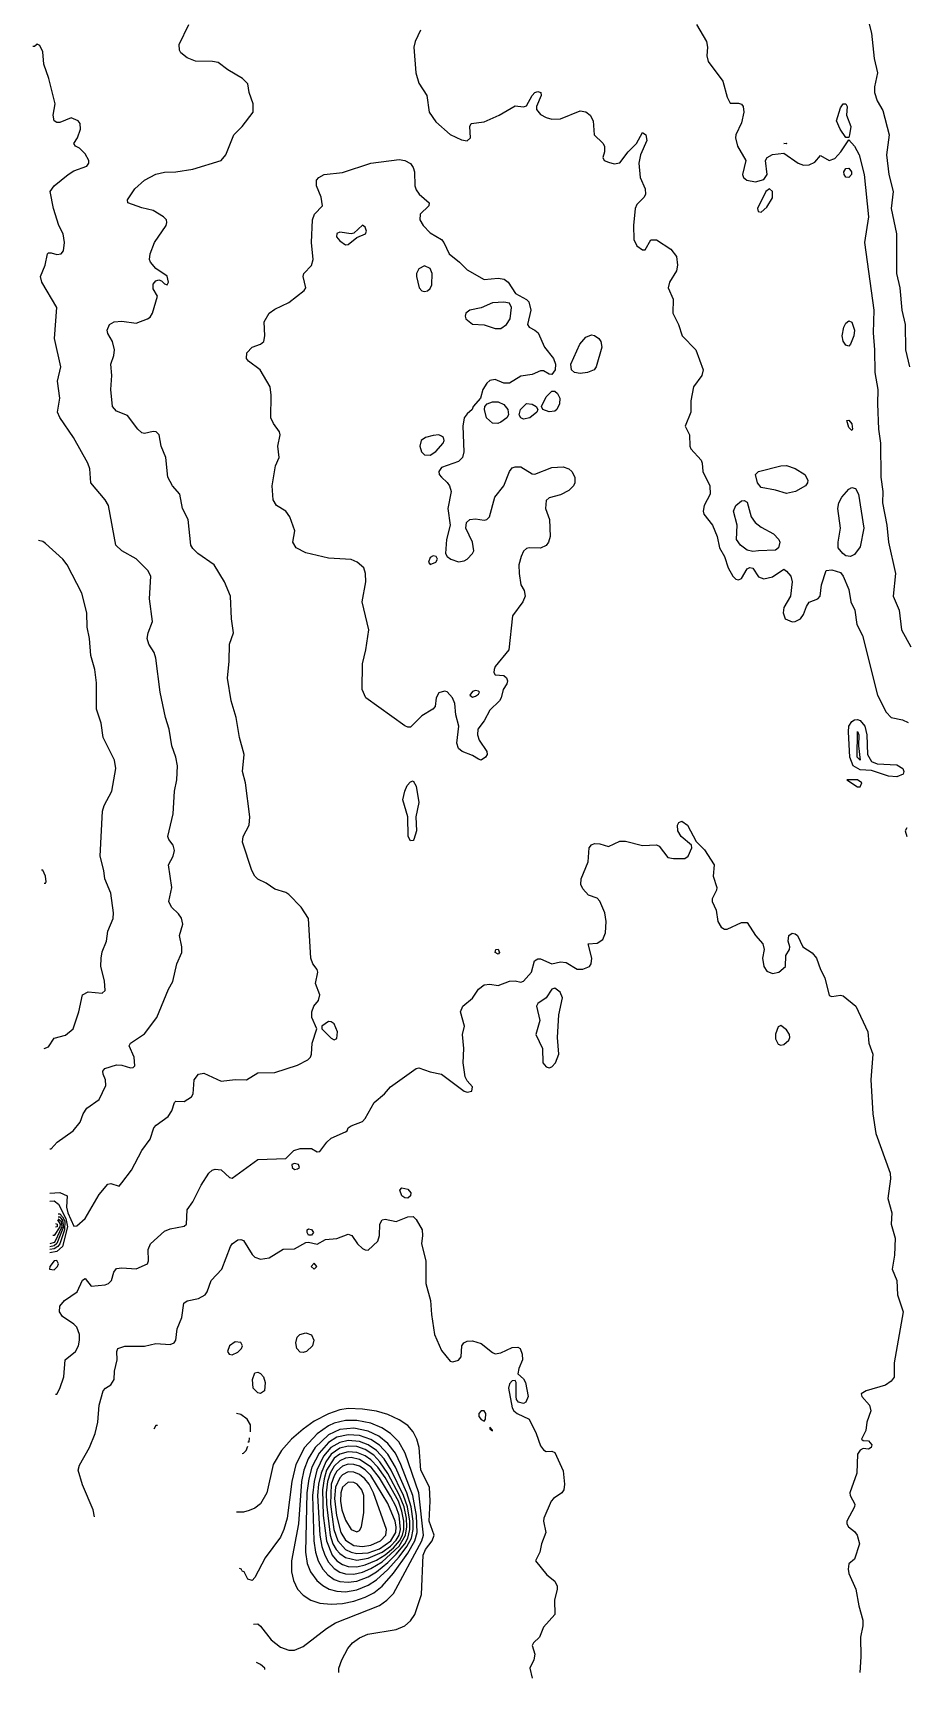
# Model space of a CAD drawing. Header units: inches. Extents: x 3308444 to 3309224, y 1376414 to 1377188.
# Drawn here: x 3308450.9 to 3308568.5, y 1376413.8 to 1376635.3 of the extents above; entities that cross this region are included whole.
import ezdxf

# ---------------------------------------------------------------- set-up
doc = ezdxf.new("R2010")
doc.units = ezdxf.units.IN
doc.header["$MEASUREMENT"] = 0

msp = doc.modelspace()

# ---------------------------------------------------------------- linework, layer by layer
for points, elevation in [([(3308562.69, 1376639.8), (3308563.86, 1376635.23), (3308564.22, 1376631.8), (3308564.64, 1376629.9), (3308564.26, 1376628), (3308564.27, 1376627.23), (3308564.6, 1376626.13), (3308565.36, 1376624.81), (3308566.2, 1376621.52), (3308565.87, 1376618.86), (3308566.19, 1376616.19), (3308566.74, 1376613.91), (3308566.47, 1376611.62), (3308567.19, 1376608.2), (3308567.22, 1376602.87), (3308567.64, 1376600.96), (3308567.91, 1376597.92), (3308568.39, 1376596.01), (3308568.43, 1376592.59), (3308568.94, 1376590.3)], 4484), ([(3308453.23, 1376479.09), (3308454.56, 1376479.2), (3308455.54, 1376478.74), (3308455.48, 1376477.22), (3308455.65, 1376476.45), (3308456.47, 1376474.63), (3308456.85, 1376474.7), (3308457.99, 1376475.69), (3308459.89, 1376478.92), (3308461.04, 1376480.3), (3308461.42, 1376480.41), (3308462.56, 1376480.03), (3308462.94, 1376480.5), (3308464.23, 1376482.17), (3308465.62, 1376484.83), (3308466.73, 1376486.35), (3308467.23, 1376487.88), (3308467.52, 1376488.26), (3308469.17, 1376489.4), (3308469.66, 1376490.16), (3308470.03, 1376491.3), (3308470.17, 1376491.45), (3308471.32, 1376491.42), (3308472.32, 1376492.07), (3308472.51, 1376492.45), (3308472.65, 1376494.35), (3308473.22, 1376495.09), (3308473.98, 1376495.22), (3308476.27, 1376494.17), (3308478.17, 1376494.41), (3308479.69, 1376494.34), (3308481.22, 1376495.3), (3308483.5, 1376495.34), (3308486.55, 1376496.33), (3308487.94, 1376497.02), (3308488.32, 1376497.4), (3308488.45, 1376497.78), (3308488.54, 1376499.3), (3308489.16, 1376501.2), (3308488.49, 1376502.73), (3308488.49, 1376503.49), (3308488.78, 1376504.25), (3308489.41, 1376505.01), (3308489.59, 1376505.77), (3308488.98, 1376507.3), (3308489.31, 1376508.82), (3308489.23, 1376509.2), (3308488.62, 1376509.96), (3308488.35, 1376510.72), (3308488.05, 1376516.05), (3308487.06, 1376517.58), (3308485.4, 1376519.31), (3308485.02, 1376519.55), (3308483.5, 1376520), (3308482.36, 1376520.8), (3308481.22, 1376521.34), (3308480.84, 1376521.74), (3308480.42, 1376522.53), (3308479.16, 1376526.33), (3308479.27, 1376527.1), (3308480.04, 1376528.62), (3308480.16, 1376529.76), (3308479.59, 1376534.33), (3308479.15, 1376535.85), (3308479.39, 1376538.14), (3308478.78, 1376540.42), (3308478.33, 1376543.09), (3308477.66, 1376545.37), (3308477.14, 1376548.42), (3308477.38, 1376550.7), (3308477.4, 1376552.99), (3308477.94, 1376554.51), (3308477.68, 1376556.41), (3308477.57, 1376559.46), (3308476.76, 1376561.36), (3308475.37, 1376563.65), (3308473.14, 1376565.17), (3308472.46, 1376565.87), (3308472.23, 1376566.31), (3308471.87, 1376569.74), (3308471.09, 1376571.26), (3308470.73, 1376573.17), (3308469.72, 1376574.31), (3308469.1, 1376575.45), (3308468.83, 1376578.12), (3308468.23, 1376579.64), (3308467.94, 1376581.16), (3308467.52, 1376581.54), (3308467.13, 1376581.6), (3308465.99, 1376581.33), (3308465.61, 1376581.44), (3308465.08, 1376581.92), (3308463.7, 1376583.78), (3308462.18, 1376584.35), (3308461.67, 1376584.97), (3308461.43, 1376587.26), (3308461.59, 1376589.16), (3308461.46, 1376590.68), (3308461.84, 1376591.82), (3308461.92, 1376592.59), (3308461.65, 1376593.73), (3308461.04, 1376594.81), (3308460.95, 1376595.25), (3308461.28, 1376596.01), (3308461.89, 1376596.39), (3308462.94, 1376596.47), (3308464.84, 1376596.2), (3308466.37, 1376596.75), (3308466.75, 1376597.01), (3308467.07, 1376597.54), (3308467.71, 1376599.82), (3308467.13, 1376600.82), (3308467.13, 1376601.45), (3308467.51, 1376601.88), (3308467.89, 1376602.01), (3308468.27, 1376601.9), (3308468.65, 1376601.49), (3308469.03, 1376601.34), (3308469.18, 1376601.72), (3308469.03, 1376602.51), (3308467.51, 1376603.53), (3308466.76, 1376604.39), (3308466.64, 1376604.77), (3308466.74, 1376605.53), (3308467.3, 1376607.05), (3308468.87, 1376609.34), (3308468.99, 1376609.72), (3308468.92, 1376610.1), (3308468.55, 1376610.48), (3308467.13, 1376611.34), (3308465.61, 1376611.69), (3308463.72, 1376612.39), (3308463.69, 1376612.77), (3308464.69, 1376614.29), (3308465.95, 1376615.43), (3308467.51, 1376616.24), (3308468.65, 1376616.5), (3308470.17, 1376616.56), (3308472.46, 1376616.92), (3308476.29, 1376618.1), (3308476.9, 1376618.86), (3308477.98, 1376621.52), (3308479.14, 1376622.67), (3308480.58, 1376624.57), (3308480.61, 1376625.71), (3308480.05, 1376627.23), (3308479.86, 1376628.38), (3308479.18, 1376629.14), (3308477.19, 1376630.28), (3308475.89, 1376631.26), (3308475.12, 1376631.42), (3308472.84, 1376631.46), (3308471.7, 1376631.88), (3308470.87, 1376632.57), (3308470.67, 1376632.95), (3308470.63, 1376633.71), (3308471.95, 1376636.37)], 4486), ([(3308503.14, 1376635.61), (3308502.41, 1376634.09), (3308502.25, 1376633.33), (3308502.52, 1376629.9), (3308502.92, 1376628.47), (3308503.96, 1376626.85), (3308504.28, 1376624.57), (3308505.2, 1376623.3), (3308507.11, 1376621.56), (3308508.63, 1376620.86), (3308509.39, 1376620.73), (3308509.86, 1376621.14), (3308509.76, 1376622.67), (3308509.96, 1376623.05), (3308511.68, 1376623.3), (3308513.7, 1376624.19), (3308515.87, 1376625.43), (3308517.01, 1376625.31), (3308517.39, 1376625.43), (3308518.17, 1376626.85), (3308518.53, 1376627.22), (3308518.91, 1376627.35), (3308519.32, 1376627.23), (3308519.39, 1376626.85), (3308518.75, 1376625.33), (3308518.73, 1376624.95), (3308519.29, 1376624.29), (3308520.05, 1376623.86), (3308520.82, 1376623.65), (3308521.96, 1376623.68), (3308524.62, 1376624.75), (3308525.38, 1376624.64), (3308525.99, 1376624.19), (3308526.39, 1376623.43), (3308526.5, 1376621.52), (3308527.67, 1376620.41), (3308527.88, 1376620), (3308527.89, 1376619.24), (3308527.67, 1376618.48), (3308527.85, 1376618.1), (3308528.43, 1376617.86), (3308529.19, 1376617.65), (3308529.95, 1376617.76), (3308531.08, 1376619.24), (3308532.19, 1376620.38), (3308533, 1376621.84), (3308533.45, 1376621.52), (3308533.58, 1376620.76), (3308532.74, 1376618.86), (3308532.5, 1376617.72), (3308532.68, 1376615.81), (3308533.37, 1376614.29), (3308533.42, 1376613.53), (3308533.23, 1376613.15), (3308532.24, 1376612.18), (3308532.02, 1376611.62), (3308531.81, 1376609.34), (3308531.86, 1376607.44), (3308532.24, 1376606.61), (3308533, 1376606.05), (3308533.38, 1376606.08), (3308534.14, 1376607.39), (3308534.9, 1376607.39), (3308536.81, 1376606.16), (3308537.58, 1376605.15), (3308537.71, 1376604.01), (3308537.58, 1376603.25), (3308536.65, 1376601.72), (3308536.47, 1376600.96), (3308537.13, 1376599.44), (3308537.08, 1376597.54), (3308537.87, 1376596.01), (3308538.37, 1376594.49), (3308540.2, 1376592.59), (3308541.16, 1376589.92), (3308541.02, 1376589.16), (3308539.87, 1376587.64), (3308539.52, 1376585.73), (3308539.54, 1376584.21), (3308538.74, 1376582.31), (3308539.32, 1376581.16), (3308539.39, 1376579.64), (3308539.54, 1376579.26), (3308540.89, 1376577.74), (3308541.06, 1376577.36), (3308541.14, 1376576.21), (3308542.08, 1376574.31), (3308542.12, 1376573.17), (3308541.33, 1376571.64), (3308541.16, 1376570.88), (3308541.29, 1376570.5), (3308542.44, 1376568.98), (3308543.06, 1376567.46), (3308543.36, 1376565.93), (3308544.07, 1376564.79), (3308544.55, 1376563.27), (3308545.18, 1376562.13), (3308545.56, 1376561.74), (3308545.95, 1376561.65), (3308546.33, 1376561.8), (3308547.09, 1376563.1), (3308547.47, 1376563.31), (3308547.85, 1376563.19), (3308548.61, 1376562.05), (3308549.37, 1376561.76), (3308550.51, 1376562.03), (3308552.04, 1376563.09), (3308552.42, 1376562.82), (3308553, 1376562.13), (3308553.17, 1376561.36), (3308552.93, 1376559.46), (3308552.05, 1376557.94), (3308551.94, 1376557.18), (3308552.24, 1376556.41), (3308553.18, 1376555.99), (3308553.56, 1376556.04), (3308554.27, 1376556.41), (3308554.7, 1376556.98), (3308555.08, 1376558.04), (3308555.46, 1376558.62), (3308556.62, 1376559.08), (3308556.95, 1376559.46), (3308557.09, 1376560.98), (3308557.75, 1376562.91), (3308558.51, 1376563), (3308559.65, 1376562.63), (3308560.01, 1376562.13), (3308560.79, 1376560.33), (3308561.05, 1376558.7), (3308561.59, 1376557.56), (3308561.89, 1376555.65), (3308562.61, 1376554.13), (3308564.67, 1376546.13), (3308565.83, 1376543.85), (3308566.51, 1376543.13), (3308568.03, 1376542.81), (3308568.79, 1376542.45)], 4486), ([(3308540.29, 1376636.37), (3308541.61, 1376634.09), (3308541.78, 1376633.33), (3308541.66, 1376632.18), (3308541.85, 1376631.42), (3308543.83, 1376628.76), (3308544.42, 1376626.62), (3308544.8, 1376625.82), (3308545.95, 1376625.79), (3308546.33, 1376625.65), (3308546.56, 1376625.33), (3308546.65, 1376624.57), (3308546.33, 1376623.17), (3308545.57, 1376621.52), (3308545.53, 1376621.14), (3308545.79, 1376620), (3308546.91, 1376618.1), (3308546.49, 1376616.19), (3308546.6, 1376615.81), (3308547.05, 1376615.43), (3308548.23, 1376615.21), (3308549.37, 1376615.51), (3308549.81, 1376616.19), (3308549.58, 1376618.1), (3308549.78, 1376618.48), (3308550.51, 1376618.9), (3308552.04, 1376619.07), (3308553.97, 1376617.72), (3308554.7, 1376617.46), (3308555.46, 1376617.48), (3308556.23, 1376617.88), (3308556.99, 1376618.75), (3308558.13, 1376618.08), (3308558.89, 1376618.33), (3308559.72, 1376619.24), (3308560.79, 1376620.86), (3308561.56, 1376620), (3308562.19, 1376618.86), (3308562.84, 1376616.19), (3308563.42, 1376610.48), (3308562.89, 1376607.05), (3308564.15, 1376597.92), (3308564.09, 1376594.87), (3308564.27, 1376592.59), (3308564.29, 1376589.54), (3308564.7, 1376587.26), (3308564.66, 1376585.35), (3308564.8, 1376581.92), (3308565.06, 1376580.02), (3308565.11, 1376575.45), (3308565.38, 1376573.55), (3308565.33, 1376572.02), (3308565.92, 1376568.98), (3308566.11, 1376566.69), (3308567.09, 1376562.51), (3308566.76, 1376559.46), (3308567.58, 1376557.56), (3308567.9, 1376554.89), (3308569.15, 1376552.61)], 4485), ([(3308453.23, 1376485.06), (3308453.42, 1376485.06), (3308454.23, 1376485.97), (3308456.35, 1376487.5), (3308457.29, 1376488.64), (3308457.73, 1376489.78), (3308458.21, 1376490.54), (3308459.89, 1376491.71), (3308460.75, 1376493.59), (3308460.71, 1376494.35), (3308460.4, 1376495.11), (3308460.38, 1376495.49), (3308460.64, 1376495.87), (3308462.18, 1376496.38), (3308462.94, 1376496.34), (3308464.08, 1376495.95), (3308464.46, 1376495.99), (3308464.68, 1376496.25), (3308464.56, 1376497.4), (3308463.91, 1376498.92), (3308464.1, 1376499.3), (3308465.99, 1376500.52), (3308467.61, 1376502.73), (3308469.21, 1376506.53), (3308469.79, 1376507.57), (3308470.33, 1376509.96), (3308471, 1376511.48), (3308471.01, 1376512.25), (3308470.68, 1376513.77), (3308471.14, 1376515.29), (3308470.94, 1376516.11), (3308470.55, 1376516.69), (3308469.61, 1376517.58), (3308469.25, 1376518.34), (3308469.65, 1376520.24), (3308469.2, 1376523.29), (3308469.81, 1376524.43), (3308470.02, 1376525.19), (3308469.82, 1376525.95), (3308469.23, 1376526.71), (3308469.13, 1376527.1), (3308469.81, 1376530.14), (3308470.01, 1376533.19), (3308470.34, 1376534.71), (3308470.4, 1376536.61), (3308470.2, 1376537.76), (3308469.65, 1376539.28), (3308469.29, 1376541.56), (3308468.8, 1376543.09), (3308468.07, 1376546.51), (3308467.48, 1376551.08), (3308467.25, 1376551.84), (3308466.55, 1376552.99), (3308466.33, 1376553.75), (3308466.46, 1376554.51), (3308467.06, 1376556.03), (3308466.66, 1376559.08), (3308466.81, 1376562.13), (3308466.41, 1376562.89), (3308464.84, 1376564.48), (3308462.9, 1376565.55), (3308462.1, 1376566.31), (3308461.12, 1376571.64), (3308460.68, 1376572.41), (3308458.75, 1376574.68), (3308458.62, 1376576.59), (3308458.34, 1376577.36), (3308456.4, 1376580.78), (3308454.56, 1376583.51), (3308454.24, 1376584.21), (3308454.59, 1376586.11), (3308454.28, 1376588.4), (3308454.72, 1376590.3), (3308453.85, 1376594.11), (3308454.17, 1376598.3), (3308452.13, 1376601.72), (3308451.96, 1376602.49), (3308452.61, 1376604.01), (3308452.93, 1376605.53), (3308453.04, 1376605.67), (3308453.42, 1376605.67), (3308454.18, 1376605.45), (3308454.74, 1376605.53), (3308455.05, 1376605.91), (3308455.22, 1376607.05), (3308455, 1376608.2), (3308454.46, 1376609.34), (3308453.7, 1376611.62), (3308453.27, 1376613.91), (3308453.81, 1376614.67), (3308455.71, 1376616.2), (3308456.47, 1376616.69), (3308458.19, 1376617.34), (3308458.49, 1376617.72), (3308458.47, 1376618.1), (3308457.99, 1376619), (3308457.23, 1376619.75), (3308456.67, 1376620), (3308456.47, 1376620.38), (3308456.93, 1376621.14), (3308457.36, 1376622.29), (3308457.32, 1376623.05), (3308457.05, 1376623.43), (3308456.09, 1376623.83), (3308454.56, 1376623.18), (3308454.18, 1376623.18), (3308453.8, 1376623.43), (3308453.67, 1376624.19), (3308453.94, 1376625.71), (3308453.09, 1376629.14), (3308452.44, 1376631.04), (3308452.28, 1376632.72), (3308451.9, 1376633.57), (3308451.52, 1376633.76), (3308451.14, 1376633.41), (3308450.95, 1376633.41)], 4485), ([(3308560.87, 1376621.52), (3308560.79, 1376621.19), (3308560.41, 1376621.2), (3308559.62, 1376622.29), (3308559.13, 1376623.43), (3308559.65, 1376625.15), (3308560.03, 1376625.72), (3308560.41, 1376625.71), (3308560.56, 1376625.33), (3308560.49, 1376624.19), (3308561.06, 1376622.67), (3308560.87, 1376621.52)], 4485), ([(3308552.43, 1376620.38), (3308552.42, 1376620.33), (3308552.04, 1376620.38), (3308552.42, 1376620.4), (3308552.43, 1376620.38)], 4485), ([(3308511.88, 1376537.76), (3308511.3, 1376537.39), (3308510.92, 1376537.49), (3308510.15, 1376537.99), (3308508.73, 1376538.52), (3308508.25, 1376538.96), (3308508.02, 1376539.66), (3308508.29, 1376541.94), (3308507.88, 1376543.47), (3308507.74, 1376544.99), (3308507.43, 1376545.75), (3308506.73, 1376546.55), (3308506.35, 1376546.67), (3308505.58, 1376546.44), (3308505.22, 1376545.75), (3308505.11, 1376544.61), (3308504.78, 1376544.23), (3308503.3, 1376543.34), (3308501.78, 1376541.83), (3308501.4, 1376541.81), (3308501.02, 1376541.99), (3308495.75, 1376545.75), (3308495.29, 1376546.89), (3308495.32, 1376550.32), (3308495.78, 1376552.23), (3308496.15, 1376554.89), (3308495.29, 1376558.7), (3308495.75, 1376561.36), (3308495.74, 1376562.51), (3308495.51, 1376563.27), (3308494.61, 1376564.03), (3308493.78, 1376564.4), (3308490.74, 1376564.57), (3308487.69, 1376565.29), (3308486.37, 1376565.93), (3308485.92, 1376566.69), (3308486.2, 1376568.22), (3308485.53, 1376570.12), (3308485.02, 1376570.89), (3308483.75, 1376571.64), (3308483.28, 1376572.41), (3308483.16, 1376574.31), (3308483.6, 1376576.97), (3308484.11, 1376578.12), (3308483.94, 1376579.64), (3308484.23, 1376581.16), (3308484.15, 1376581.54), (3308483.34, 1376582.69), (3308483, 1376583.45), (3308483.04, 1376586.49), (3308482.87, 1376587.64), (3308481.53, 1376589.92), (3308479.96, 1376591.06), (3308479.71, 1376591.44), (3308479.76, 1376592.21), (3308480.45, 1376592.95), (3308481.6, 1376593.38), (3308482.04, 1376593.73), (3308482.19, 1376594.49), (3308482.08, 1376596.39), (3308482.74, 1376597.52), (3308483.5, 1376598.07), (3308485.4, 1376598.99), (3308487.48, 1376600.58), (3308487.71, 1376600.96), (3308487.31, 1376602.49), (3308487.43, 1376602.87), (3308488.45, 1376603.97), (3308488.67, 1376604.77), (3308488.47, 1376607.05), (3308488.61, 1376610.1), (3308488.86, 1376610.86), (3308489.92, 1376612), (3308489.76, 1376613.15), (3308489.13, 1376614.67), (3308489.14, 1376615.43), (3308489.44, 1376615.81), (3308490.18, 1376616.19), (3308492.64, 1376616.47), (3308496.45, 1376617.71), (3308500.25, 1376618.23), (3308501.02, 1376618.1), (3308501.78, 1376617.67), (3308502.16, 1376617.14), (3308502.34, 1376616.57), (3308502.37, 1376614.67), (3308502.54, 1376614.13), (3308502.96, 1376613.53), (3308504.3, 1376612.39), (3308504.25, 1376612), (3308503.1, 1376610.86), (3308503.05, 1376610.1), (3308503.49, 1376609.34), (3308504.44, 1376608.34), (3308505.97, 1376607.44), (3308506.28, 1376607.05), (3308506.99, 1376605.53), (3308508.4, 1376604.39), (3308509.39, 1376603.35), (3308511.68, 1376602.07), (3308513.58, 1376602.25), (3308514.39, 1376602.1), (3308514.92, 1376601.72), (3308515.91, 1376600.2), (3308517.39, 1376599.38), (3308517.7, 1376599.06), (3308517.99, 1376597.92), (3308517.54, 1376596.01), (3308517.76, 1376595.63), (3308518.53, 1376595.26), (3308518.97, 1376594.87), (3308519.8, 1376592.97), (3308521.02, 1376591.44), (3308521.32, 1376590.68), (3308521.27, 1376589.92), (3308520.82, 1376589.29), (3308520.43, 1376589.32), (3308519.67, 1376589.76), (3308519.29, 1376589.75), (3308518.15, 1376589.3), (3308516.63, 1376589.04), (3308515.1, 1376588.1), (3308514.34, 1376588.1), (3308513.2, 1376588.62), (3308512.44, 1376588.45), (3308512.06, 1376588.12), (3308511.53, 1376587.26), (3308511.2, 1376586.11), (3308510.21, 1376584.97), (3308510.08, 1376584.59), (3308509.39, 1376584), (3308509.01, 1376583.46), (3308508.81, 1376582.31), (3308508.98, 1376578.88), (3308508.78, 1376578.12), (3308508.25, 1376577.58), (3308505.97, 1376576.75), (3308505.6, 1376576.21), (3308505.66, 1376575.83), (3308505.94, 1376575.45), (3308506.73, 1376574.76), (3308507.02, 1376574.31), (3308507.25, 1376573.55), (3308506.79, 1376571.26), (3308507.14, 1376568.98), (3308506.62, 1376567.08), (3308506.5, 1376565.17), (3308506.71, 1376564.79), (3308507.21, 1376564.41), (3308508.25, 1376564.05), (3308509.01, 1376564.18), (3308509.39, 1376564.41), (3308510.12, 1376565.17), (3308510.29, 1376565.55), (3308510.11, 1376566.69), (3308509.24, 1376568.6), (3308509.31, 1376569.36), (3308509.77, 1376569.75), (3308510.53, 1376569.85), (3308511.68, 1376569.69), (3308512.06, 1376569.76), (3308512.41, 1376570.12), (3308513.13, 1376572.79), (3308514.35, 1376574.31), (3308515.11, 1376576.21), (3308515.48, 1376576.7), (3308515.87, 1376576.87), (3308516.63, 1376576.83), (3308518.15, 1376575.92), (3308518.53, 1376575.85), (3308520.82, 1376576.76), (3308522.34, 1376576.85), (3308523.1, 1376576.56), (3308523.48, 1376576.23), (3308523.9, 1376575.45), (3308523.91, 1376574.69), (3308523.73, 1376574.31), (3308523.1, 1376573.66), (3308521.96, 1376573.09), (3308520.43, 1376572.7), (3308520.05, 1376572.33), (3308519.95, 1376571.26), (3308520.49, 1376569.74), (3308520.59, 1376567.46), (3308520.38, 1376566.69), (3308520.05, 1376566.28), (3308519.29, 1376565.91), (3308517.77, 1376565.97), (3308517.39, 1376565.86), (3308517.01, 1376565.52), (3308516.68, 1376564.79), (3308516.38, 1376563.65), (3308516.39, 1376562.51), (3308516.63, 1376560.98), (3308517.09, 1376560.22), (3308517.21, 1376559.46), (3308516.91, 1376558.7), (3308515.51, 1376556.79), (3308515.02, 1376552.23), (3308513.2, 1376549.97), (3308513.05, 1376549.56), (3308513.02, 1376549.18), (3308513.2, 1376548.87), (3308514.34, 1376548.76), (3308514.72, 1376548.45), (3308514.83, 1376548.04), (3308514.74, 1376547.66), (3308514.26, 1376546.89), (3308513.98, 1376545.75), (3308513.75, 1376545.37), (3308512.44, 1376544.09), (3308511.68, 1376542.65), (3308510.84, 1376541.56), (3308510.81, 1376540.8), (3308511.01, 1376540.04), (3308512.08, 1376538.52), (3308512.09, 1376538.14), (3308511.88, 1376537.76)], 4487), ([(3308560.8, 1376615.81), (3308560.41, 1376615.85), (3308560.15, 1376616.19), (3308560.13, 1376616.57), (3308560.41, 1376617.01), (3308560.79, 1376617.05), (3308561.17, 1376616.57), (3308561.15, 1376616.19), (3308560.8, 1376615.81)], 4486), ([(3308548.99, 1376611.14), (3308549.75, 1376611.81), (3308550.51, 1376613.07), (3308550.53, 1376613.91), (3308550.13, 1376614.27), (3308549.64, 1376613.91), (3308548.5, 1376611.62), (3308548.59, 1376611.24), (3308548.99, 1376611.14)], 4485), ([(3308493.4, 1376606.78), (3308494.54, 1376607.71), (3308495.72, 1376608.2), (3308495.86, 1376608.58), (3308495.69, 1376609.13), (3308495.3, 1376609.38), (3308494.16, 1376608.31), (3308493.78, 1376608.21), (3308492.26, 1376608.43), (3308491.88, 1376608.27), (3308491.84, 1376607.82), (3308492.26, 1376607.25), (3308493.02, 1376606.73), (3308493.4, 1376606.78)], 4487), ([(3308504.06, 1376600.53), (3308504.44, 1376600.87), (3308504.65, 1376601.34), (3308504.72, 1376602.87), (3308504.44, 1376603.54), (3308503.68, 1376603.89), (3308502.92, 1376603.51), (3308502.61, 1376602.87), (3308502.59, 1376602.49), (3308502.96, 1376600.96), (3308503.3, 1376600.54), (3308503.68, 1376600.44), (3308504.06, 1376600.53)], 4487), ([(3308513.96, 1376595.46), (3308514.72, 1376596), (3308515.19, 1376596.77), (3308515.4, 1376598.3), (3308515.1, 1376598.88), (3308514.34, 1376599.02), (3308512.82, 1376598.93), (3308511.3, 1376598.24), (3308509.77, 1376597.96), (3308509.24, 1376597.54), (3308509.12, 1376597.15), (3308509.23, 1376596.77), (3308510.15, 1376596.06), (3308511.68, 1376595.98), (3308513.2, 1376595.46), (3308513.96, 1376595.46)], 4487), ([(3308525.62, 1376589.54), (3308524.62, 1376589.41), (3308523.86, 1376589.54), (3308523.44, 1376589.92), (3308523.36, 1376590.68), (3308524.56, 1376593.35), (3308525.38, 1376594.29), (3308526.15, 1376594.6), (3308526.53, 1376594.54), (3308527.14, 1376594.11), (3308527.4, 1376593.73), (3308527.53, 1376592.97), (3308526.79, 1376590.3), (3308526.51, 1376589.92), (3308525.62, 1376589.54)], 4487), ([(3308561, 1376593.35), (3308560.79, 1376593.09), (3308560.41, 1376593.22), (3308560.03, 1376593.78), (3308559.88, 1376594.49), (3308560.12, 1376595.63), (3308560.41, 1376596.19), (3308560.79, 1376596.49), (3308561.18, 1376596.34), (3308561.56, 1376595.25), (3308561.48, 1376594.49), (3308561, 1376593.35)], 4486), ([(3308521.47, 1376584.59), (3308521.2, 1376584.35), (3308520.43, 1376584.24), (3308519.6, 1376584.59), (3308519.43, 1376584.97), (3308520.05, 1376586.27), (3308520.82, 1376587.02), (3308521.2, 1376587.02), (3308521.58, 1376586.74), (3308521.88, 1376586.11), (3308521.86, 1376585.35), (3308521.47, 1376584.59)], 4487), ([(3308513.52, 1376582.69), (3308512.82, 1376582.72), (3308512.03, 1376583.45), (3308511.75, 1376584.59), (3308511.81, 1376584.97), (3308512.1, 1376585.35), (3308512.82, 1376585.59), (3308513.58, 1376585.59), (3308514.34, 1376585.25), (3308514.9, 1376584.59), (3308514.96, 1376583.83), (3308514.73, 1376583.45), (3308513.96, 1376582.85), (3308513.52, 1376582.69)], 4487), ([(3308517.83, 1376583.45), (3308517.01, 1376583.27), (3308516.65, 1376583.45), (3308516.43, 1376583.83), (3308516.58, 1376584.59), (3308517.39, 1376585.36), (3308518.15, 1376585.3), (3308518.72, 1376584.97), (3308518.94, 1376584.59), (3308518.79, 1376584.21), (3308517.83, 1376583.45)], 4487), ([(3308561.29, 1376581.92), (3308561.18, 1376581.75), (3308560.79, 1376582.16), (3308560.53, 1376583.07), (3308560.79, 1376583.15), (3308561.18, 1376582.65), (3308561.29, 1376581.92)], 4486), ([(3308504.44, 1376578.4), (3308505.2, 1376578.91), (3308506.18, 1376580.02), (3308506.31, 1376580.4), (3308506.21, 1376580.78), (3308505.97, 1376580.99), (3308505.58, 1376581.14), (3308504.82, 1376581.07), (3308503.81, 1376580.78), (3308503.22, 1376580.4), (3308503.05, 1376579.64), (3308503.27, 1376578.88), (3308503.68, 1376578.47), (3308504.44, 1376578.4)], 4487), ([(3308553.62, 1376573.55), (3308552.42, 1376573.26), (3308550.9, 1376573.72), (3308548.99, 1376574.06), (3308548.5, 1376574.69), (3308548.21, 1376575.83), (3308548.61, 1376576.23), (3308551.66, 1376576.97), (3308552.42, 1376577.01), (3308553.56, 1376576.61), (3308554.89, 1376575.83), (3308555.26, 1376575.07), (3308555.21, 1376574.69), (3308554.95, 1376574.31), (3308553.62, 1376573.55)], 4486), ([(3308561.01, 1376564.79), (3308560.41, 1376564.88), (3308560, 1376565.17), (3308559.36, 1376565.93), (3308559.35, 1376566.69), (3308559.69, 1376568.6), (3308559.3, 1376571.26), (3308559.43, 1376572.02), (3308559.87, 1376572.79), (3308560.79, 1376573.85), (3308561.18, 1376574.07), (3308561.69, 1376573.93), (3308562.11, 1376573.17), (3308562.79, 1376568.6), (3308562.32, 1376566.08), (3308561.56, 1376565.05), (3308561.01, 1376564.79)], 4486), ([(3308548.61, 1376565.55), (3308547.85, 1376565.47), (3308547.09, 1376565.63), (3308546.2, 1376566.31), (3308545.65, 1376567.08), (3308545.74, 1376568.98), (3308545.27, 1376570.88), (3308545.57, 1376571.64), (3308546.33, 1376572.29), (3308546.71, 1376572.33), (3308547.09, 1376572.08), (3308547.66, 1376570.12), (3308548.2, 1376569.36), (3308548.99, 1376568.73), (3308550.63, 1376567.84), (3308551.38, 1376567.08), (3308551.51, 1376566.69), (3308551.33, 1376565.93), (3308550.9, 1376565.64), (3308548.61, 1376565.55)], 4486), ([(3308452.47, 1376498.57), (3308453.04, 1376498.77), (3308453.8, 1376499.97), (3308455.32, 1376500.34), (3308456.36, 1376501.2), (3308457.12, 1376503.49), (3308457.61, 1376505.79), (3308458.37, 1376506.19), (3308460.27, 1376506.03), (3308460.66, 1376506.38), (3308460.6, 1376507.68), (3308460.09, 1376509.58), (3308460.15, 1376510.72), (3308460.27, 1376511.55), (3308460.85, 1376513.01), (3308461.04, 1376514.37), (3308461.73, 1376516.05), (3308461.8, 1376516.81), (3308461.43, 1376519.48), (3308460.64, 1376521.38), (3308460.51, 1376522.53), (3308459.99, 1376524.43), (3308460.32, 1376530.52), (3308460.52, 1376531.28), (3308461.57, 1376533.19), (3308462.12, 1376536.23), (3308461.94, 1376537.38), (3308460.4, 1376540.42), (3308460.13, 1376542.33), (3308459.51, 1376544.23), (3308459.51, 1376547.79), (3308459.27, 1376549.56), (3308458.74, 1376551.46), (3308458.58, 1376553.75), (3308458.27, 1376555.27), (3308458.21, 1376557.18), (3308457.55, 1376559.84), (3308455.55, 1376563.65), (3308454.98, 1376564.41), (3308452.66, 1376566.54), (3308452.28, 1376566.82), (3308451.71, 1376566.94)], 4484), ([(3308505.2, 1376564.02), (3308505.43, 1376564.41), (3308505.23, 1376564.79), (3308504.82, 1376564.86), (3308504.44, 1376564.64), (3308504.19, 1376564.03), (3308504.44, 1376563.69), (3308505.2, 1376564.02)], 4487), ([(3308510.53, 1376545.99), (3308510.92, 1376546.26), (3308511.05, 1376546.51), (3308510.92, 1376546.65), (3308510.53, 1376546.74), (3308510.15, 1376546.61), (3308509.75, 1376546.13), (3308510.15, 1376545.85), (3308510.53, 1376545.99)], 4487), ([(3308568.1, 1376535.47), (3308567.27, 1376535.11), (3308566.13, 1376535.21), (3308563.84, 1376535.97), (3308562.32, 1376536.07), (3308561.39, 1376536.61), (3308560.92, 1376537.76), (3308560.73, 1376541.18), (3308560.81, 1376541.94), (3308561.18, 1376542.58), (3308561.56, 1376542.82), (3308561.94, 1376542.85), (3308562.32, 1376542.69), (3308562.95, 1376541.94), (3308563.2, 1376540.8), (3308563.31, 1376538.14), (3308563.84, 1376537.17), (3308564.6, 1376536.87), (3308567.27, 1376536.73), (3308568.07, 1376536.23), (3308568.21, 1376535.85), (3308568.1, 1376535.47)], 4487), ([(3308562.33, 1376537.38), (3308561.91, 1376537.76), (3308561.94, 1376541.21), (3308562.13, 1376540.8), (3308562.08, 1376539.28), (3308562.33, 1376537.38)], 4488), ([(3308502.23, 1376526.71), (3308502.16, 1376526.54), (3308501.78, 1376526.51), (3308501.47, 1376527.1), (3308501.42, 1376529.76), (3308500.76, 1376532.05), (3308501, 1376533.19), (3308501.35, 1376533.95), (3308501.78, 1376534.47), (3308502.16, 1376534.61), (3308502.54, 1376533.87), (3308502.91, 1376531.66), (3308502.52, 1376529.76), (3308502.6, 1376527.86), (3308502.23, 1376526.71)], 4487), ([(3308562.32, 1376533.77), (3308562.56, 1376534.33), (3308561.96, 1376534.71), (3308560.51, 1376534.71), (3308561.94, 1376533.77), (3308562.32, 1376533.77)], 4486), ([(3308453.99, 1376452.04), (3308454.18, 1376452.04), (3308454.56, 1376452.82), (3308455.1, 1376454.37), (3308455.29, 1376456.66), (3308456.66, 1376457.8), (3308457.08, 1376458.56), (3308457.24, 1376459.32), (3308457.21, 1376460.08), (3308456.85, 1376461.07), (3308456.47, 1376461.47), (3308454.94, 1376462.47), (3308454.53, 1376463.13), (3308454.55, 1376463.89), (3308455.21, 1376464.65), (3308456.89, 1376465.79), (3308457.61, 1376467.4), (3308457.99, 1376467.59), (3308458.79, 1376466.55), (3308460.66, 1376466.76), (3308461.11, 1376466.94), (3308461.51, 1376467.32), (3308461.84, 1376468.46), (3308462.18, 1376468.96), (3308462.94, 1376469.04), (3308464.84, 1376468.89), (3308466.37, 1376469.59), (3308466.52, 1376469.98), (3308466.47, 1376471.5), (3308466.78, 1376472.27), (3308468.65, 1376473.97), (3308469.41, 1376474.27), (3308471.32, 1376474.65), (3308471.61, 1376474.93), (3308471.72, 1376476.84), (3308472.46, 1376477.94), (3308473.6, 1376480.16), (3308474.64, 1376481.79), (3308475.06, 1376482.17), (3308475.5, 1376482.32), (3308476.27, 1376482.22), (3308477.41, 1376481.2), (3308477.79, 1376481.1), (3308481.22, 1376483.62), (3308485.02, 1376483.75), (3308486.09, 1376484.83), (3308486.93, 1376485.1), (3308488.45, 1376485.11), (3308489.21, 1376484.67), (3308489.59, 1376484.72), (3308490.5, 1376485.97), (3308491.12, 1376486.51), (3308493.02, 1376487.34), (3308493.25, 1376487.5), (3308493.4, 1376487.88), (3308493.78, 1376488.13), (3308495.3, 1376488.74), (3308495.69, 1376489.13), (3308496.9, 1376491.3), (3308498.3, 1376492.45), (3308499.11, 1376493.39), (3308502.54, 1376495.87), (3308502.92, 1376495.98), (3308504.44, 1376495.42), (3308505.97, 1376495.09), (3308509.01, 1376492.83), (3308509.39, 1376492.69), (3308510.05, 1376492.83), (3308510.15, 1376493.38), (3308509.39, 1376494.22), (3308509.13, 1376494.73), (3308508.88, 1376496.63), (3308508.94, 1376498.54), (3308508.77, 1376500.44), (3308509.03, 1376501.58), (3308508.53, 1376503.49), (3308508.82, 1376504.25), (3308510.15, 1376505.35), (3308510.94, 1376506.53), (3308511.68, 1376507.15), (3308512.44, 1376507.23), (3308513.58, 1376507.02), (3308515.1, 1376507.63), (3308515.87, 1376507.66), (3308516.63, 1376507.48), (3308517.01, 1376507.61), (3308518.05, 1376508.82), (3308518.46, 1376510.34), (3308518.91, 1376510.63), (3308519.29, 1376510.61), (3308520.82, 1376509.97), (3308521.96, 1376510.22), (3308522.72, 1376510.15), (3308524.24, 1376509.24), (3308525, 1376509.22), (3308525.86, 1376509.58), (3308526.12, 1376509.96), (3308526.21, 1376510.72), (3308525.68, 1376512.63), (3308526.91, 1376512.74), (3308527.67, 1376513.23), (3308528.02, 1376514.15), (3308528.13, 1376515.67), (3308527.93, 1376516.81), (3308527.29, 1376518.41), (3308526.91, 1376518.78), (3308525.76, 1376519.19), (3308525, 1376520.07), (3308524.73, 1376520.62), (3308524.75, 1376521.38), (3308525.7, 1376523.67), (3308525.83, 1376525.57), (3308526.15, 1376525.98), (3308526.53, 1376526.16), (3308527.29, 1376526.11), (3308528.43, 1376525.75), (3308529.95, 1376526.45), (3308530.71, 1376526.46), (3308533, 1376525.9), (3308534.9, 1376525.96), (3308535.28, 1376525.79), (3308536.43, 1376524.28), (3308537.19, 1376524.12), (3308538.71, 1376524.13), (3308539.18, 1376524.43), (3308539.65, 1376525.57), (3308539.6, 1376525.95), (3308538.24, 1376527.1), (3308537.78, 1376527.86), (3308537.74, 1376528.62), (3308537.89, 1376529), (3308538.33, 1376529.16), (3308539.09, 1376528.64), (3308540.23, 1376526.43), (3308541.38, 1376525.32), (3308542.68, 1376523.29), (3308542.54, 1376521.76), (3308543.01, 1376520.24), (3308542.96, 1376519.86), (3308542.39, 1376518.72), (3308542.41, 1376518.34), (3308542.92, 1376517.2), (3308543.16, 1376515.67), (3308543.6, 1376514.91), (3308544.04, 1376514.64), (3308544.42, 1376514.63), (3308546.33, 1376515.54), (3308547.09, 1376515.54), (3308548.23, 1376513.75), (3308549.22, 1376512.63), (3308549.38, 1376511.87), (3308549.16, 1376510.72), (3308549.37, 1376509.61), (3308549.75, 1376508.99), (3308550.51, 1376508.67), (3308551.36, 1376508.82), (3308552.27, 1376509.58), (3308552.29, 1376511.1), (3308552.79, 1376511.87), (3308552.85, 1376512.25), (3308552.63, 1376513.01), (3308552.7, 1376513.77), (3308553.18, 1376514.07), (3308553.56, 1376514.01), (3308553.86, 1376513.77), (3308554.6, 1376512.25), (3308555.84, 1376511.43), (3308556.45, 1376510.72), (3308556.97, 1376509.2), (3308557.55, 1376508.06), (3308558.13, 1376505.71), (3308558.51, 1376505.54), (3308559.65, 1376505.76), (3308560.03, 1376505.64), (3308561.72, 1376504.25), (3308563.34, 1376500.82), (3308563.5, 1376499.3), (3308564.01, 1376497.78), (3308563.75, 1376494.35), (3308564.04, 1376489.78), (3308564.42, 1376487.12), (3308566.37, 1376481.79), (3308566.42, 1376481.02), (3308566.03, 1376478.36), (3308566.6, 1376476.45), (3308566.51, 1376474.93), (3308567.03, 1376473.03), (3308566.95, 1376470.74), (3308566.63, 1376468.84), (3308567.25, 1376467.32), (3308567.33, 1376465.41), (3308568.1, 1376463.13), (3308566.89, 1376456.27), (3308566.89, 1376454.32), (3308566.51, 1376453.8), (3308565.74, 1376453.26), (3308563.14, 1376452.47), (3308562.44, 1376452.09), (3308562.52, 1376451.71), (3308563.59, 1376450.56), (3308563.74, 1376449.8), (3308563.22, 1376448.28), (3308563.06, 1376447.14), (3308562.51, 1376445.99), (3308562.7, 1376445.82), (3308563.46, 1376445.75), (3308563.89, 1376445.23), (3308563.81, 1376444.85), (3308563.46, 1376444.64), (3308562.7, 1376444.71), (3308562.32, 1376444.52), (3308561.94, 1376443.97), (3308561.85, 1376441.42), (3308560.93, 1376438.76), (3308560.95, 1376438.38), (3308561.59, 1376437.24), (3308561.56, 1376436.86), (3308560.51, 1376434.95), (3308560.52, 1376434.57), (3308560.74, 1376434.19), (3308561.56, 1376433.56), (3308561.9, 1376433.05), (3308562.21, 1376431.91), (3308561.56, 1376429.83), (3308560.79, 1376429.19), (3308560.68, 1376428.48), (3308560.79, 1376427.89), (3308561.74, 1376425.81), (3308562.12, 1376423.53), (3308562.66, 1376421.63), (3308562.67, 1376420.86), (3308562.38, 1376419.34), (3308562.43, 1376416.68), (3308562.29, 1376414.58)], 4487), ([(3308568.58, 1376528.24), (3308568.39, 1376527.86), (3308568.61, 1376527.1)], 4486), ([(3308452.47, 1376520.82), (3308452.66, 1376520.82), (3308452.71, 1376521), (3308452.66, 1376521.76), (3308452.28, 1376522.56), (3308452.09, 1376522.56)], 4483), ([(3308513.76, 1376511.48), (3308513.58, 1376511.27), (3308513.2, 1376511.46), (3308513.26, 1376511.87), (3308513.58, 1376511.95), (3308513.76, 1376511.48)], 4487), ([(3308520.82, 1376496.08), (3308521.3, 1376496.63), (3308521.73, 1376497.78), (3308521.58, 1376500.06), (3308521.75, 1376503.11), (3308522.26, 1376505.39), (3308521.91, 1376506.15), (3308521.2, 1376506.69), (3308520.82, 1376506.53), (3308520.05, 1376505.39), (3308518.91, 1376504.63), (3308518.76, 1376504.25), (3308519.19, 1376502.35), (3308518.66, 1376500.44), (3308519.57, 1376498.54), (3308519.59, 1376496.63), (3308520.05, 1376496.08), (3308520.43, 1376495.98), (3308520.82, 1376496.08)], 4487), ([(3308491.88, 1376499.92), (3308491.95, 1376500.82), (3308491.5, 1376501.89), (3308491.12, 1376502.16), (3308490.74, 1376502.2), (3308489.84, 1376501.58), (3308489.83, 1376501.2), (3308491.12, 1376499.94), (3308491.5, 1376499.74), (3308491.88, 1376499.92)], 4486), ([(3308552.04, 1376499.11), (3308552.71, 1376499.68), (3308552.86, 1376500.06), (3308552.81, 1376500.44), (3308552.42, 1376501.09), (3308551.66, 1376501.66), (3308551.28, 1376501.47), (3308550.9, 1376500.48), (3308550.9, 1376499.87), (3308551.28, 1376499.16), (3308551.66, 1376499.03), (3308552.04, 1376499.11)], 4487), ([(3308486.55, 1376482.37), (3308486.83, 1376482.55), (3308486.72, 1376482.93), (3308486.17, 1376483.08), (3308485.79, 1376482.93), (3308485.83, 1376482.55), (3308486.17, 1376482.29), (3308486.55, 1376482.37)], 4487), ([(3308501.8, 1376478.74), (3308501.4, 1376478.43), (3308501.02, 1376478.48), (3308500.63, 1376478.74), (3308500.36, 1376479.5), (3308500.63, 1376479.79), (3308501.4, 1376479.61), (3308501.83, 1376479.12), (3308501.8, 1376478.74)], 4488), ([(3308453.23, 1376478.02), (3308453.8, 1376478.04), (3308454.39, 1376477.6), (3308455.39, 1376475.69), (3308455.59, 1376474.55), (3308454.92, 1376471.89), (3308454.18, 1376471.26), (3308453.23, 1376471.08)], 4487), ([(3308454.37, 1376476.32), (3308454.56, 1376476.32), (3308454.94, 1376475.89), (3308455.23, 1376475.31), (3308455.2, 1376474.17), (3308454.56, 1376472.27), (3308454.29, 1376471.89), (3308453.8, 1376471.61), (3308453.23, 1376471.52)], 4488), ([(3308454.37, 1376475.91), (3308454.56, 1376475.91), (3308454.94, 1376475.4), (3308455.05, 1376474.55), (3308454.18, 1376472.31), (3308453.8, 1376472), (3308453.23, 1376471.88)], 4489), ([(3308454.37, 1376475.62), (3308454.74, 1376475.31), (3308454.82, 1376474.55), (3308453.95, 1376472.65), (3308453.8, 1376472.46), (3308453.23, 1376472.26)], 4490), ([(3308454.28, 1376475.5), (3308454.63, 1376474.93), (3308454.59, 1376474.55), (3308453.8, 1376473.39), (3308453.61, 1376473.39)], 4491), ([(3308453.99, 1376474.99), (3308454.23, 1376474.93), (3308454.2, 1376474.55), (3308453.99, 1376474.53)], 4492), ([(3308459.22, 1376435.52), (3308459.07, 1376436.47), (3308457.61, 1376439.82), (3308457.06, 1376441.81), (3308457.23, 1376442.46), (3308458.57, 1376444.85), (3308459.35, 1376446.76), (3308459.68, 1376448.28), (3308459.88, 1376450.56), (3308460.41, 1376452.47), (3308460.71, 1376452.85), (3308461.42, 1376453.29), (3308461.9, 1376453.99), (3308461.94, 1376455.13), (3308462.3, 1376456.66), (3308462.24, 1376457.8), (3308462.39, 1376458.18), (3308463.32, 1376458.48), (3308465.99, 1376458.5), (3308467.51, 1376458.86), (3308469.41, 1376458.73), (3308469.97, 1376458.94), (3308470.2, 1376459.32), (3308470.37, 1376460.84), (3308470.98, 1376462.37), (3308471.28, 1376464.27), (3308471.7, 1376464.59), (3308473.22, 1376464.89), (3308474.12, 1376465.41), (3308474.41, 1376465.79), (3308474.93, 1376467.32), (3308476.38, 1376468.84), (3308477.54, 1376471.89), (3308477.79, 1376472.29), (3308478.55, 1376472.83), (3308478.93, 1376472.87), (3308479.31, 1376472.7), (3308480.45, 1376470.82), (3308480.84, 1376470.46), (3308481.6, 1376470.2), (3308482.74, 1376470.37), (3308484.64, 1376471.53), (3308486.17, 1376471.6), (3308487.69, 1376472.43), (3308488.07, 1376472.49), (3308489.21, 1376472.24), (3308490.35, 1376472.86), (3308491.88, 1376473), (3308493.4, 1376473.55), (3308493.87, 1376473.41), (3308494.66, 1376472.27), (3308495.3, 1376471.65), (3308495.69, 1376471.44), (3308496.07, 1376471.43), (3308497.37, 1376472.65), (3308497.59, 1376473.41), (3308497.65, 1376474.93), (3308497.97, 1376475.5), (3308498.35, 1376475.59), (3308499.87, 1376475.28), (3308501.4, 1376475.91), (3308502.16, 1376475.96), (3308502.54, 1376475.56), (3308503.33, 1376474.17), (3308503.41, 1376473.41), (3308503.24, 1376472.27), (3308503.85, 1376469.98), (3308503.83, 1376466.94), (3308504.49, 1376464.65), (3308504.6, 1376462.75), (3308504.99, 1376460.08), (3308505.97, 1376457.92), (3308507.11, 1376456.46), (3308507.49, 1376456.39), (3308508.25, 1376456.59), (3308508.59, 1376457.04), (3308508.71, 1376458.56), (3308508.97, 1376458.94), (3308509.39, 1376459.17), (3308510.15, 1376459.21), (3308511.3, 1376458.87), (3308512.82, 1376457.63), (3308513.2, 1376457.47), (3308513.96, 1376457.59), (3308515.48, 1376458.3), (3308516.25, 1376458.37), (3308516.55, 1376458.18), (3308516.83, 1376457.42), (3308516.84, 1376456.66), (3308516.35, 1376455.51), (3308516.23, 1376454.75), (3308517.01, 1376454.1), (3308517.26, 1376453.61), (3308517.63, 1376451.71), (3308517.31, 1376450.94), (3308517.01, 1376450.78), (3308516.34, 1376450.94), (3308516.04, 1376451.32), (3308515.99, 1376451.71), (3308516, 1376453.61), (3308515.87, 1376453.89), (3308515.48, 1376453.82), (3308515.1, 1376453.43), (3308514.99, 1376452.85), (3308515.46, 1376450.18), (3308515.68, 1376449.8), (3308516.16, 1376449.42), (3308517.77, 1376448.65), (3308518.72, 1376446.76), (3308519.29, 1376445.1), (3308519.67, 1376444.54), (3308520.05, 1376444.33), (3308520.82, 1376444.36), (3308521.2, 1376444.19), (3308522.34, 1376441.72), (3308522.51, 1376439.9), (3308522.44, 1376439.14), (3308522.17, 1376438.76), (3308521.04, 1376438), (3308520.71, 1376437.62), (3308519.73, 1376435.33), (3308519.69, 1376434.95), (3308520, 1376433.43), (3308519.43, 1376431.91), (3308519.2, 1376430.76), (3308518.63, 1376429.62), (3308520.14, 1376427.72), (3308521.2, 1376426.86), (3308521.52, 1376426.19), (3308521.52, 1376425.81), (3308521.16, 1376424.29), (3308521.23, 1376422.39), (3308519.67, 1376420.66), (3308519.17, 1376419.34), (3308518.35, 1376418.58), (3308518.15, 1376418.2), (3308518.52, 1376417.06), (3308518.4, 1376416.29), (3308517.83, 1376415.15), (3308518.15, 1376413.82)], 4488), ([(3308488.73, 1376473.79), (3308488.45, 1376473.44), (3308488.07, 1376473.42), (3308487.87, 1376473.79), (3308487.88, 1376474.17), (3308488.07, 1376474.29), (3308488.45, 1376474.19), (3308488.73, 1376473.79)], 4488), ([(3308453.8, 1376468.79), (3308454.28, 1376469.22), (3308454.38, 1376469.6), (3308454.18, 1376470.01), (3308453.8, 1376469.98), (3308453.21, 1376469.22), (3308453.19, 1376468.84), (3308453.8, 1376468.79)], 4486), ([(3308488.83, 1376468.88), (3308489.17, 1376469.22), (3308488.83, 1376469.68), (3308488.43, 1376469.22), (3308488.83, 1376468.88)], 4488), ([(3308487.79, 1376457.8), (3308487.31, 1376457.64), (3308486.93, 1376457.7), (3308486.49, 1376458.18), (3308486.33, 1376458.94), (3308486.54, 1376459.7), (3308486.9, 1376460.08), (3308487.69, 1376460.31), (3308488.45, 1376460.01), (3308488.75, 1376459.32), (3308488.61, 1376458.56), (3308487.79, 1376457.8)], 4489), ([(3308477.79, 1376457.33), (3308478.55, 1376457.67), (3308479.04, 1376458.18), (3308479.16, 1376458.56), (3308478.93, 1376459.01), (3308478.17, 1376459.08), (3308477.4, 1376458.56), (3308477.14, 1376457.8), (3308477.35, 1376457.42), (3308477.79, 1376457.33)], 4488), ([(3308482.13, 1376452.47), (3308481.6, 1376452.11), (3308481.22, 1376452.2), (3308480.62, 1376452.85), (3308480.49, 1376453.99), (3308480.84, 1376454.9), (3308481.22, 1376454.98), (3308481.6, 1376454.82), (3308481.99, 1376454.37), (3308482.21, 1376453.61), (3308482.13, 1376452.47)], 4489), ([(3308492.14, 1376414.58), (3308492.13, 1376415.15), (3308492.52, 1376416.29), (3308493.34, 1376417.82), (3308493.99, 1376418.58), (3308494.92, 1376419.26), (3308496.03, 1376419.72), (3308499.87, 1376420.35), (3308501.02, 1376420.85), (3308501.78, 1376421.53), (3308502.36, 1376422.39), (3308503.24, 1376425.05), (3308503.49, 1376430.38), (3308503.79, 1376431.14), (3308504.7, 1376432.29), (3308504.97, 1376433.05), (3308504.29, 1376434.95), (3308504.44, 1376437.62), (3308504.32, 1376439.52), (3308503.18, 1376441.81), (3308502.96, 1376444.85), (3308502.64, 1376445.99), (3308502.16, 1376446.98), (3308501.4, 1376447.81), (3308500.25, 1376448.58), (3308498.73, 1376449.3), (3308497.21, 1376449.74), (3308495.3, 1376450.02), (3308493.4, 1376450.1), (3308492.26, 1376449.91), (3308490.74, 1376449.41), (3308488.83, 1376448.39), (3308487.31, 1376447.34), (3308485.77, 1376445.99), (3308484.41, 1376444.47), (3308483.3, 1376442.57), (3308482.42, 1376438.76), (3308481.6, 1376437.29), (3308480.84, 1376436.7), (3308480.07, 1376436.37), (3308479.31, 1376436.16), (3308478.36, 1376436.17)], 4488), ([(3308480.25, 1376446.95), (3308480.23, 1376447.9), (3308479.77, 1376448.66), (3308478.93, 1376449.3), (3308478.36, 1376449.43)], 4488), ([(3308480.65, 1376421.1), (3308481.22, 1376421.12), (3308481.6, 1376420.83), (3308483.03, 1376418.96), (3308484.26, 1376417.97), (3308485.4, 1376417.56), (3308486.17, 1376417.59), (3308487.31, 1376418.07), (3308490.48, 1376420.48), (3308491.69, 1376421.24), (3308497.59, 1376423.58), (3308498.61, 1376424.29), (3308499.49, 1376425.22), (3308503.29, 1376432.29), (3308503.55, 1376433.05), (3308502.9, 1376438.76), (3308501.07, 1376444.09), (3308500.21, 1376445.61), (3308499.11, 1376446.72), (3308497.91, 1376447.52), (3308496.45, 1376448.12), (3308494.54, 1376448.5), (3308493.02, 1376448.51), (3308491.5, 1376448.13), (3308490.74, 1376447.76), (3308489.21, 1376446.68), (3308487.5, 1376444.85), (3308486.36, 1376442.57), (3308485.81, 1376440.28), (3308485.17, 1376435.33), (3308484.73, 1376433.81), (3308484.26, 1376432.81), (3308482.22, 1376430), (3308480.84, 1376427.37), (3308480.45, 1376426.96), (3308479.9, 1376427.15), (3308479.4, 1376428.1), (3308479.12, 1376428.23)], 4487), ([(3308511.68, 1376448.41), (3308511.89, 1376448.66), (3308511.92, 1376449.42), (3308511.68, 1376449.8), (3308511.3, 1376449.78), (3308510.98, 1376449.42), (3308510.97, 1376449.04), (3308511.3, 1376448.61), (3308511.68, 1376448.41)], 4488), ([(3308467.7, 1376447.83), (3308467.51, 1376447.83), (3308467.23, 1376447.33)], 4488), ([(3308479.88, 1376445.61), (3308480.07, 1376445.61), (3308480.11, 1376446.18)], 4488), ([(3308492.64, 1376423.85), (3308494.16, 1376424.18), (3308495.69, 1376424.71), (3308496.83, 1376425.31), (3308497.97, 1376426.21), (3308499.49, 1376427.94), (3308501.4, 1376430.63), (3308502.38, 1376432.29), (3308502.67, 1376433.43), (3308502.57, 1376435.71), (3308502.08, 1376438.38), (3308500.47, 1376442.57), (3308499.74, 1376444.09), (3308498.73, 1376445.4), (3308497.51, 1376446.37), (3308496.07, 1376447.06), (3308494.16, 1376447.45), (3308492.26, 1376447.26), (3308490.74, 1376446.55), (3308488.95, 1376444.85), (3308488, 1376443.33), (3308487.42, 1376441.81), (3308487.09, 1376440.28), (3308486.71, 1376434.57), (3308485.75, 1376429.62), (3308485.76, 1376428.1), (3308486.03, 1376426.96), (3308486.59, 1376425.81), (3308487.31, 1376424.98), (3308488.37, 1376424.29), (3308489.59, 1376423.91), (3308491.12, 1376423.75), (3308492.64, 1376423.85)], 4486), ([(3308494.54, 1376425.7), (3308496.07, 1376426.32), (3308497.21, 1376427.06), (3308498.73, 1376428.42), (3308500.25, 1376430.14), (3308501.29, 1376431.52), (3308501.9, 1376432.67), (3308502.13, 1376433.81), (3308502.13, 1376434.95), (3308501.85, 1376436.86), (3308501.27, 1376438.76), (3308499.77, 1376442.19), (3308498.73, 1376443.96), (3308497.59, 1376445.17), (3308496.45, 1376445.92), (3308494.92, 1376446.46), (3308493.4, 1376446.58), (3308491.88, 1376446.23), (3308490.74, 1376445.51), (3308489.47, 1376444.09), (3308488.5, 1376442.19), (3308488.09, 1376440.66), (3308487.84, 1376438.76), (3308487.64, 1376430.76), (3308487.88, 1376429.24), (3308488.34, 1376428.1), (3308489.19, 1376426.96), (3308489.97, 1376426.3), (3308490.82, 1376425.81), (3308491.88, 1376425.5), (3308493.02, 1376425.44), (3308494.54, 1376425.7)], 4485), ([(3308512.82, 1376447.1), (3308512.82, 1376447.21), (3308512.44, 1376447.58), (3308512.44, 1376447.39), (3308512.82, 1376447.1)], 4488), ([(3308479.12, 1376444.07), (3308479.31, 1376444.08), (3308479.67, 1376444.47), (3308479.88, 1376445.04)], 4488), ([(3308494.54, 1376426.87), (3308496.07, 1376427.44), (3308497.21, 1376428.13), (3308498.73, 1376429.36), (3308499.87, 1376430.52), (3308501, 1376431.91), (3308501.41, 1376432.67), (3308501.68, 1376433.81), (3308501.69, 1376434.95), (3308501.38, 1376436.86), (3308500.86, 1376438.38), (3308499.19, 1376441.81), (3308498.24, 1376443.33), (3308497.21, 1376444.45), (3308496.07, 1376445.22), (3308494.92, 1376445.66), (3308493.4, 1376445.79), (3308492.26, 1376445.55), (3308491.07, 1376444.85), (3308490.09, 1376443.71), (3308489.16, 1376441.81), (3308488.79, 1376440.28), (3308488.6, 1376438.38), (3308488.75, 1376432.29), (3308488.97, 1376430.76), (3308489.34, 1376429.62), (3308489.97, 1376428.5), (3308490.66, 1376427.72), (3308491.5, 1376427.11), (3308492.26, 1376426.83), (3308493.4, 1376426.71), (3308494.54, 1376426.87)], 4484), ([(3308495.3, 1376428.08), (3308496.45, 1376428.55), (3308497.97, 1376429.49), (3308500.25, 1376431.59), (3308501.13, 1376433.05), (3308501.3, 1376434.19), (3308501.25, 1376435.33), (3308500.93, 1376436.86), (3308500.32, 1376438.38), (3308498.73, 1376441.35), (3308497.65, 1376442.95), (3308496.83, 1376443.81), (3308495.69, 1376444.57), (3308494.54, 1376444.97), (3308493.4, 1376445.04), (3308492.26, 1376444.76), (3308491.12, 1376443.97), (3308490.38, 1376442.95), (3308489.74, 1376441.42), (3308489.4, 1376439.9), (3308489.28, 1376438.38), (3308489.58, 1376433.05), (3308489.85, 1376431.52), (3308490.23, 1376430.38), (3308490.74, 1376429.42), (3308491.5, 1376428.56), (3308492.26, 1376428.09), (3308493.02, 1376427.86), (3308494.16, 1376427.83), (3308495.3, 1376428.08)], 4483), ([(3308494.54, 1376428.81), (3308495.69, 1376429.06), (3308497.21, 1376429.7), (3308498.35, 1376430.4), (3308499.49, 1376431.36), (3308500.32, 1376432.29), (3308500.72, 1376433.05), (3308500.88, 1376433.81), (3308500.87, 1376434.95), (3308500.63, 1376436.27), (3308500.15, 1376437.62), (3308498.35, 1376440.8), (3308497.4, 1376442.19), (3308496.45, 1376443.19), (3308495.69, 1376443.74), (3308494.54, 1376444.2), (3308493.4, 1376444.28), (3308492.26, 1376443.94), (3308491.5, 1376443.4), (3308490.49, 1376441.81), (3308490.14, 1376440.66), (3308489.92, 1376439.14), (3308490.01, 1376435.71), (3308490.46, 1376432.29), (3308491.25, 1376430.38), (3308491.88, 1376429.62), (3308492.64, 1376429.1), (3308493.4, 1376428.85), (3308494.54, 1376428.81)], 4482), ([(3308496.07, 1376429.94), (3308497.97, 1376430.76), (3308499.11, 1376431.59), (3308499.87, 1376432.37), (3308500.27, 1376433.05), (3308500.44, 1376433.81), (3308500.26, 1376435.71), (3308499.87, 1376436.88), (3308499.11, 1376438.31), (3308497.59, 1376440.79), (3308496.48, 1376442.19), (3308494.92, 1376443.26), (3308493.78, 1376443.49), (3308493.02, 1376443.41), (3308492.26, 1376443.06), (3308491.5, 1376442.36), (3308490.97, 1376441.42), (3308490.62, 1376440.28), (3308490.44, 1376438.76), (3308490.46, 1376437.24), (3308490.96, 1376433.05), (3308491.33, 1376431.91), (3308491.78, 1376431.14), (3308492.26, 1376430.58), (3308493.02, 1376430.03), (3308494.54, 1376429.7), (3308496.07, 1376429.94)], 4481), ([(3308496.07, 1376430.7), (3308497.59, 1376431.24), (3308499.12, 1376432.29), (3308499.8, 1376433.43), (3308499.86, 1376434.19), (3308499.73, 1376434.95), (3308498.73, 1376437.34), (3308496.45, 1376441.09), (3308495.69, 1376441.85), (3308494.92, 1376442.34), (3308494.16, 1376442.58), (3308493.4, 1376442.6), (3308492.64, 1376442.33), (3308491.88, 1376441.66), (3308491.49, 1376441.04), (3308491.11, 1376439.9), (3308491, 1376437.24), (3308491.46, 1376433.81), (3308492, 1376432.29), (3308493.02, 1376431.14), (3308493.78, 1376430.75), (3308494.54, 1376430.59), (3308496.07, 1376430.7)], 4480), ([(3308495.3, 1376431.51), (3308496.45, 1376431.72), (3308497.73, 1376432.29), (3308498.45, 1376433.05), (3308498.56, 1376433.81), (3308496.79, 1376438.76), (3308496.21, 1376439.9), (3308495.62, 1376440.66), (3308494.92, 1376441.24), (3308494.16, 1376441.55), (3308493.4, 1376441.56), (3308492.64, 1376441.19), (3308492.26, 1376440.79), (3308491.68, 1376439.52), (3308491.55, 1376438), (3308491.81, 1376435.71), (3308492.42, 1376433.43), (3308493.02, 1376432.39), (3308494.16, 1376431.68), (3308495.3, 1376431.51)], 4479), ([(3308494.92, 1376433.69), (3308495.18, 1376434.19), (3308495.49, 1376436.09), (3308495.48, 1376438.38), (3308495.21, 1376439.14), (3308494.6, 1376439.9), (3308494.16, 1376440.16), (3308493.4, 1376440.19), (3308492.64, 1376439.52), (3308492.39, 1376438.76), (3308492.36, 1376437.62), (3308492.54, 1376436.47), (3308493.02, 1376435.06), (3308493.78, 1376433.83), (3308494.54, 1376433.52), (3308494.92, 1376433.69)], 4478), ([(3308479.07, 1376428.29), (3308479.03, 1376428.48), (3308478.74, 1376428.56)], 4487), ([(3308482.17, 1376414.96), (3308482.17, 1376415.15), (3308481.6, 1376415.67), (3308481.03, 1376415.94)], 4487)]:
    msp.add_lwpolyline(points, dxfattribs=dict(elevation=elevation))

doc.saveas('drawing.dxf')
